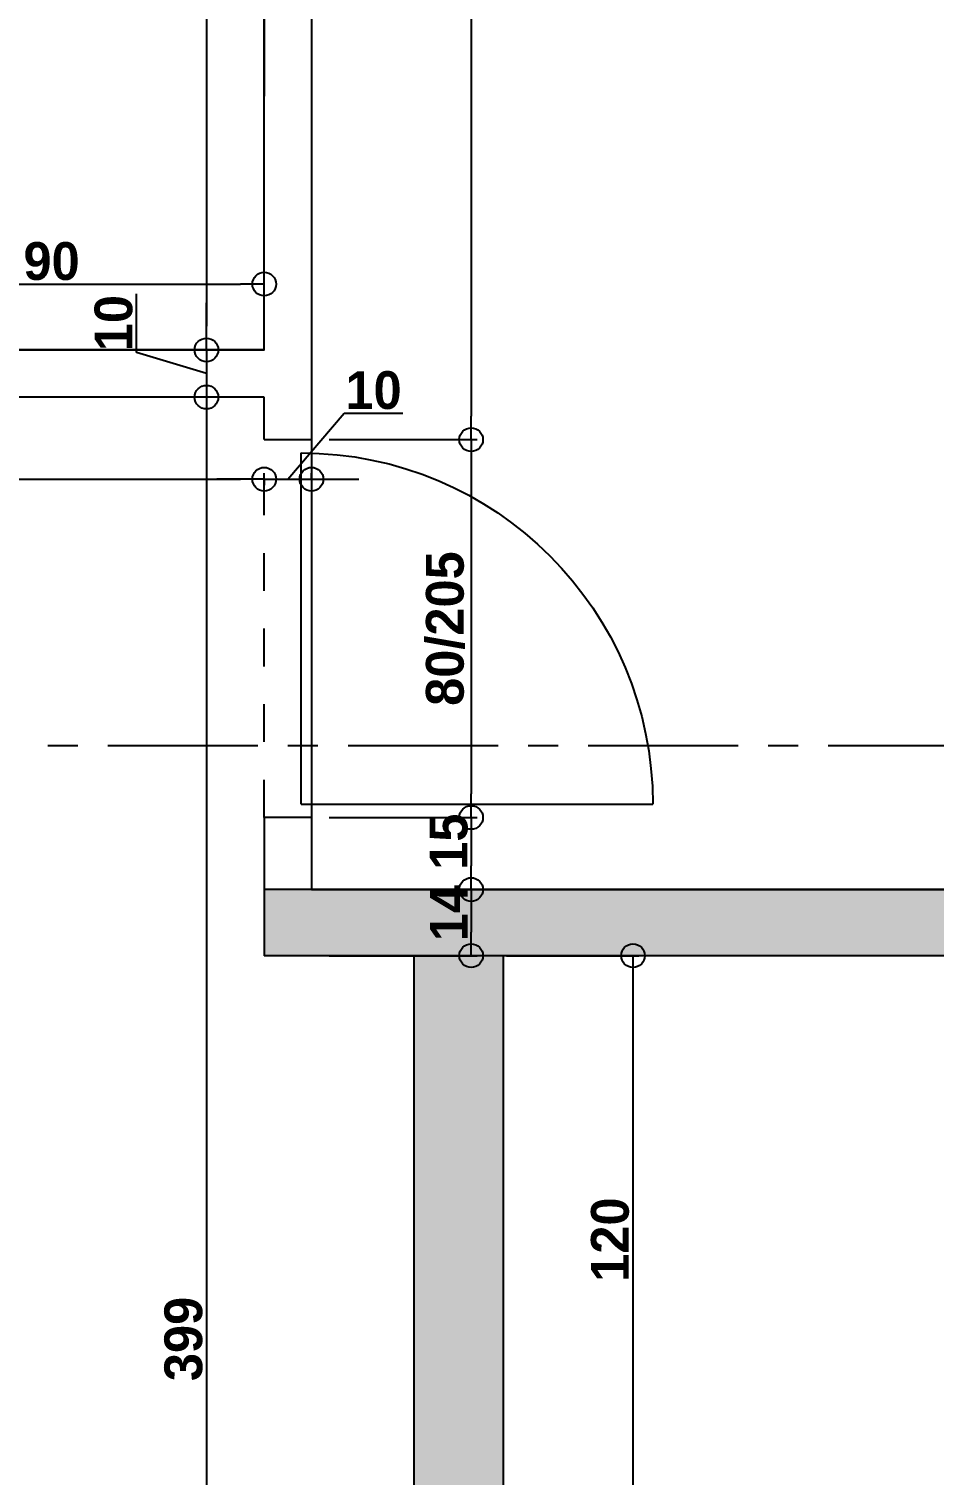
# Model space of a CAD drawing. Header units: millimetres. Extents: x -44462 to 306987, y -116160 to 12874.
# Drawn here: x -7769.9 to -7578.4, y -56274.6 to -55968.4 of the extents above; entities that cross this region are included whole.
import ezdxf

# ---------------------------------------------------------------- set-up
doc = ezdxf.new("R2010")
doc.units = ezdxf.units.MM
doc.header["$PDMODE"] = 35
doc.header["$PDSIZE"] = 10
doc.linetypes.add('AXES', pattern=[50.8, 31.75, -6.35, 6.35, -6.35])
doc.linetypes.add('TRAIT_4', pattern=[20, 10, -10])
for name, color, linetype in [('BLANC', 7, 'Continuous'), ('COTES', 1, 'Continuous'), ('COULEUR 8', 8, 'Continuous'), ('MAGENTA', 6, 'Continuous'), ('ROUGE', 1, 'Continuous')]:
    doc.layers.add(name, color=color, linetype=linetype)
doc.layers.add('SURFACE', color=5, linetype='Continuous', plot=False)
doc.styles.add('Century Gothic Gras', font='GOTHICB.TTF')
doc.dimstyles.new('1-50', dxfattribs={"dimtxt": 8, "dimasz": 5, "dimexe": 1.25, "dimexo": 0.625, "dimtad": 1, "dimdec": 0, "dimtxsty": 'Century Gothic Gras', "dimblk": 'ORIGIN', "dimcen": 5, "dimclrd": 8, "dimclre": 5, "dimclrt": 6, "dimadec": 0, "dimazin": 0, "dimtfac": 1, "dimtdec": 0, "dimtmove": 0, "dimatfit": 3, "dimfxl": 0, "dimarcsym": 0})

# ---------------------------------------------------------------- blocks, each defined once
blk = doc.blocks.new('A$C1BC9630A')
at = {"color": 2}
blk.add_line((-3.5, 3.5), (-3.5, 96.5), dxfattribs=at)
at = {"color": 1}
blk.add_line((-3.5, 3.5), (-96.5, 3.5), dxfattribs=at)
at = {"color": 2}
blk.add_arc((-3.5, 3.5), 93, 90, 180, dxfattribs=at)
blk = doc.blocks.new('_Origin')
at = {"color": 0, "linetype": 'Continuous', "lineweight": -2}
blk.add_line((0, 0), (-1, 0), dxfattribs=at)
blk.add_circle((0, 0), 0.5, dxfattribs=at)
blk = doc.blocks.new('*D247')
at = {"layer": 'COTES', "color": 5, "lineweight": -2}
for p, q in [((-8080.09, -56063.78), (-8080.09, -56062.53)), ((-7720.11, -56063.78), (-7720.11, -56062.53))]:
    blk.add_line(p, q, dxfattribs=at)
at = {"layer": 'COTES', "color": 8, "lineweight": -2}
blk.add_line((-8075.09, -56063.78), (-7725.11, -56063.78), dxfattribs=at)
at = {"layer": 'Defpoints', "color": 0}
for p in [(-8080.09, -56063.78), (-7720.11, -56063.78), (-7720.11, -56063.78)]:
    blk.add_point(p, dxfattribs=at)
at = {"layer": 'COTES', "color": 8, "lineweight": -2, "xscale": 5, "yscale": 5, "zscale": 5, "rotation": 180}
blk.add_blockref('_Origin', (-8080.09, -56063.78), dxfattribs=at)
at = {"layer": 'COTES', "color": 8, "lineweight": -2, "xscale": 5, "yscale": 5, "zscale": 5}
blk.add_blockref('_Origin', (-7720.11, -56063.78), dxfattribs=at)
at = {"layer": 'COTES', "color": 6, "insert": (-7900.1, -56058.95), "char_height": 8, "attachment_point": 5, "style": 'Century Gothic Gras'}
blk.add_mtext('360', dxfattribs=at)
blk = doc.blocks.new('*D248')
at = {"layer": 'COTES', "color": 8, "lineweight": -2}
for p, q in [((-7715.11, -56063.78), (-7703.22, -56049.79)), ((-7703.22, -56049.79), (-7690.76, -56049.79)), ((-7725.11, -56063.78), (-7730.11, -56063.78)), ((-7720.11, -56063.78), (-7710.11, -56063.78)), ((-7720.11, -56063.78), (-7710.11, -56063.78)), ((-7705.11, -56063.78), (-7700.11, -56063.78))]:
    blk.add_line(p, q, dxfattribs=at)
at = {"layer": 'COTES', "color": 5, "lineweight": -2}
for p, q in [((-7710.11, -56063.78), (-7710.11, -56062.53)), ((-7720.11, -56063.78), (-7720.11, -56065.03))]:
    blk.add_line(p, q, dxfattribs=at)
at = {"layer": 'Defpoints', "color": 0}
for p in [(-7720.11, -56063.78), (-7710.11, -56063.78), (-7710.11, -56063.78)]:
    blk.add_point(p, dxfattribs=at)
at = {"layer": 'COTES', "color": 8, "lineweight": -2, "xscale": 5, "yscale": 5, "zscale": 5}
blk.add_blockref('_Origin', (-7720.11, -56063.78), dxfattribs=at)
at = {"layer": 'COTES', "color": 8, "lineweight": -2, "xscale": 5, "yscale": 5, "zscale": 5, "rotation": 180}
blk.add_blockref('_Origin', (-7710.11, -56063.78), dxfattribs=at)
at = {"layer": 'COTES', "color": 6, "insert": (-7696.99, -56044.96), "char_height": 8, "attachment_point": 5, "style": 'Century Gothic Gras'}
blk.add_mtext('10', dxfattribs=at)
blk = doc.blocks.new('*D362')
at = {"layer": 'COTES', "color": 5, "lineweight": -2}
for p, q in [((-7732.34, -55795.19), (-7731.09, -55795.19)), ((-7732.34, -56036.4), (-7731.09, -56036.4))]:
    blk.add_line(p, q, dxfattribs=at)
at = {"layer": 'COTES', "color": 8, "lineweight": -2}
blk.add_line((-7732.34, -55800.19), (-7732.34, -56031.4), dxfattribs=at)
at = {"layer": 'Defpoints', "color": 0}
for p in [(-7732.81, -55795.19), (-7732.81, -56036.4), (-7732.34, -56036.4)]:
    blk.add_point(p, dxfattribs=at)
at = {"layer": 'COTES', "color": 8, "lineweight": -2, "xscale": 5, "yscale": 5, "zscale": 5}
for p, rotation in [((-7732.34, -55795.19), 90), ((-7732.34, -56036.4), 270)]:
    blk.add_blockref('_Origin', p, dxfattribs=dict(at, rotation=rotation))
at = {"layer": 'COTES', "color": 6, "insert": (-7737.07, -55915.8), "char_height": 8, "attachment_point": 5, "rotation": 90, "style": 'Century Gothic Gras'}
blk.add_mtext('241', dxfattribs=at)
blk = doc.blocks.new('*D363')
at = {"layer": 'COTES', "color": 8, "lineweight": -2}
for p, q in [((-7747.13, -56036.96), (-7747.13, -56024.5)), ((-7732.34, -56031.4), (-7732.34, -56026.4)), ((-7732.34, -56041.4), (-7747.13, -56036.96)), ((-7732.34, -56036.4), (-7732.34, -56046.4)), ((-7732.34, -56036.4), (-7732.34, -56046.4)), ((-7732.34, -56051.4), (-7732.34, -56056.4))]:
    blk.add_line(p, q, dxfattribs=at)
at = {"layer": 'COTES', "color": 5, "lineweight": -2}
for p, q in [((-7732.34, -56036.4), (-7731.09, -56036.4)), ((-7720.73, -56046.4), (-7733.59, -56046.4))]:
    blk.add_line(p, q, dxfattribs=at)
at = {"layer": 'Defpoints', "color": 0}
for p in [(-7732.81, -56036.4), (-7732.34, -56046.4), (-7720.11, -56046.4)]:
    blk.add_point(p, dxfattribs=at)
at = {"layer": 'COTES', "color": 8, "lineweight": -2, "xscale": 5, "yscale": 5, "zscale": 5}
for p, rotation in [((-7732.34, -56036.4), 270), ((-7732.34, -56046.4), 90)]:
    blk.add_blockref('_Origin', p, dxfattribs=dict(at, rotation=rotation))
at = {"layer": 'COTES', "color": 6, "insert": (-7751.96, -56030.73), "char_height": 8, "attachment_point": 5, "rotation": 90, "style": 'Century Gothic Gras'}
blk.add_mtext('10', dxfattribs=at)
blk = doc.blocks.new('*D364')
at = {"layer": 'COTES', "color": 5, "lineweight": -2}
for p, q in [((-7720.73, -56046.4), (-7733.59, -56046.4)), ((-7702.34, -56445.19), (-7733.59, -56445.19))]:
    blk.add_line(p, q, dxfattribs=at)
at = {"layer": 'COTES', "color": 8, "lineweight": -2}
blk.add_line((-7732.34, -56051.4), (-7732.34, -56440.19), dxfattribs=at)
at = {"layer": 'Defpoints', "color": 0}
for p in [(-7720.11, -56046.4), (-7732.34, -56445.19), (-7669.09, -56445.19)]:
    blk.add_point(p, dxfattribs=at)
at = {"layer": 'COTES', "color": 8, "lineweight": -2, "xscale": 5, "yscale": 5, "zscale": 5}
for p, rotation in [((-7732.34, -56046.4), 90), ((-7732.34, -56445.19), 270)]:
    blk.add_blockref('_Origin', p, dxfattribs=dict(at, rotation=rotation))
at = {"layer": 'COTES', "color": 6, "insert": (-7737.17, -56245.8), "char_height": 8, "attachment_point": 5, "rotation": 90, "style": 'Century Gothic Gras'}
blk.add_mtext('399', dxfattribs=at)
blk = doc.blocks.new('*D317')
at = {"layer": 'COULEUR 8', "color": 5, "lineweight": -2}
for p, q in [((-7810.09, -56035.77), (-7810.09, -56021.21)), ((-7720.11, -56035.77), (-7720.11, -56021.21))]:
    blk.add_line(p, q, dxfattribs=at)
at = {"layer": 'COULEUR 8', "color": 8, "lineweight": -2}
blk.add_line((-7805.09, -56022.46), (-7725.11, -56022.46), dxfattribs=at)
at = {"layer": 'Defpoints', "color": 0}
for p in [(-7720.11, -56022.46), (-7810.09, -56036.4), (-7720.11, -56036.4)]:
    blk.add_point(p, dxfattribs=at)
at = {"layer": 'COULEUR 8', "color": 8, "lineweight": -2, "xscale": 5, "yscale": 5, "zscale": 5, "rotation": 180}
blk.add_blockref('_Origin', (-7810.09, -56022.46), dxfattribs=at)
at = {"layer": 'COULEUR 8', "color": 8, "lineweight": -2, "xscale": 5, "yscale": 5, "zscale": 5}
blk.add_blockref('_Origin', (-7720.11, -56022.46), dxfattribs=at)
at = {"layer": 'COULEUR 8', "color": 6, "insert": (-7765.1, -56017.64), "char_height": 8, "attachment_point": 5, "style": 'Century Gothic Gras'}
blk.add_mtext('90', dxfattribs=at)
blk = doc.blocks.new('*D318')
at = {"layer": 'COULEUR 8', "color": 5, "lineweight": -2}
for p, q in [((-7706.34, -55795.19), (-7675.09, -55795.19)), ((-7706.34, -56055.4), (-7675.09, -56055.4))]:
    blk.add_line(p, q, dxfattribs=at)
at = {"layer": 'COULEUR 8', "color": 8, "lineweight": -2}
blk.add_line((-7676.34, -55800.19), (-7676.34, -56050.4), dxfattribs=at)
at = {"layer": 'Defpoints', "color": 0}
for p in [(-7710.11, -55795.19), (-7710.11, -56055.4), (-7676.34, -56055.4)]:
    blk.add_point(p, dxfattribs=at)
at = {"layer": 'COULEUR 8', "color": 8, "lineweight": -2, "xscale": 5, "yscale": 5, "zscale": 5}
for p, rotation in [((-7676.34, -55795.19), 90), ((-7676.34, -56055.4), 270)]:
    blk.add_blockref('_Origin', p, dxfattribs=dict(at, rotation=rotation))
at = {"layer": 'COULEUR 8', "color": 6, "insert": (-7681.16, -55925.3), "char_height": 8, "attachment_point": 5, "rotation": 90, "style": 'Century Gothic Gras'}
blk.add_mtext('260', dxfattribs=at)
blk = doc.blocks.new('*D319')
at = {"layer": 'COULEUR 8', "color": 5, "lineweight": -2}
for p, q in [((-7706.34, -56055.4), (-7675.09, -56055.4)), ((-7706.34, -56135.4), (-7675.09, -56135.4))]:
    blk.add_line(p, q, dxfattribs=at)
at = {"layer": 'COULEUR 8', "color": 8, "lineweight": -2}
blk.add_line((-7676.34, -56060.4), (-7676.34, -56130.4), dxfattribs=at)
at = {"layer": 'Defpoints', "color": 0}
for p in [(-7710.11, -56055.4), (-7710.11, -56135.4), (-7676.34, -56135.4)]:
    blk.add_point(p, dxfattribs=at)
at = {"layer": 'COULEUR 8', "color": 8, "lineweight": -2, "xscale": 5, "yscale": 5, "zscale": 5}
for p, rotation in [((-7676.34, -56055.4), 90), ((-7676.34, -56135.4), 270)]:
    blk.add_blockref('_Origin', p, dxfattribs=dict(at, rotation=rotation))
at = {"layer": 'COULEUR 8', "color": 6, "insert": (-7681.79, -56095.4), "char_height": 8, "attachment_point": 5, "rotation": 90, "style": 'Century Gothic Gras'}
blk.add_mtext('80/205', dxfattribs=at)
blk = doc.blocks.new('*D320')
at = {"layer": 'COULEUR 8', "color": 5, "lineweight": -2}
for p, q in [((-7706.34, -56135.4), (-7675.09, -56135.4)), ((-7706.34, -56150.65), (-7675.09, -56150.65))]:
    blk.add_line(p, q, dxfattribs=at)
at = {"layer": 'COULEUR 8', "color": 8, "lineweight": -2}
blk.add_line((-7676.34, -56140.4), (-7676.34, -56145.65), dxfattribs=at)
at = {"layer": 'Defpoints', "color": 0}
for p in [(-7710.11, -56135.4), (-7710.11, -56150.65), (-7676.34, -56150.65)]:
    blk.add_point(p, dxfattribs=at)
at = {"layer": 'COULEUR 8', "color": 8, "lineweight": -2, "xscale": 5, "yscale": 5, "zscale": 5}
for p, rotation in [((-7676.34, -56135.4), 90), ((-7676.34, -56150.65), 270)]:
    blk.add_blockref('_Origin', p, dxfattribs=dict(at, rotation=rotation))
at = {"layer": 'COULEUR 8', "color": 6, "insert": (-7681.06, -56140.52), "char_height": 8, "attachment_point": 5, "rotation": 90, "style": 'Century Gothic Gras'}
blk.add_mtext('15', dxfattribs=at)
blk = doc.blocks.new('*D321')
at = {"layer": 'COULEUR 8', "color": 5, "lineweight": -2}
for p, q in [((-7706.34, -56150.65), (-7675.09, -56150.65)), ((-7706.34, -56164.65), (-7675.09, -56164.65))]:
    blk.add_line(p, q, dxfattribs=at)
at = {"layer": 'COULEUR 8', "color": 8, "lineweight": -2}
blk.add_line((-7676.34, -56155.65), (-7676.34, -56159.65), dxfattribs=at)
at = {"layer": 'Defpoints', "color": 0}
for p in [(-7710.11, -56150.65), (-7710.11, -56164.65), (-7676.34, -56164.65)]:
    blk.add_point(p, dxfattribs=at)
at = {"layer": 'COULEUR 8', "color": 8, "lineweight": -2, "xscale": 5, "yscale": 5, "zscale": 5}
for p, rotation in [((-7676.34, -56150.65), 90), ((-7676.34, -56164.65), 270)]:
    blk.add_blockref('_Origin', p, dxfattribs=dict(at, rotation=rotation))
at = {"layer": 'COULEUR 8', "color": 6, "insert": (-7681.06, -56155.65), "char_height": 8, "attachment_point": 5, "rotation": 90, "style": 'Century Gothic Gras'}
blk.add_mtext('14', dxfattribs=at)
blk = doc.blocks.new('*D527')
at = {"layer": 'COTES', "color": 5, "lineweight": -2}
for p, q in [((-7668.87, -56164.65), (-7640.85, -56164.65)), ((-7668.87, -56284.87), (-7640.85, -56284.87))]:
    blk.add_line(p, q, dxfattribs=at)
at = {"layer": 'COTES', "color": 8, "lineweight": -2}
blk.add_line((-7642.1, -56169.65), (-7642.1, -56279.87), dxfattribs=at)
at = {"layer": 'Defpoints', "color": 0}
for p in [(-7669.49, -56164.65), (-7669.49, -56284.87), (-7642.1, -56284.87)]:
    blk.add_point(p, dxfattribs=at)
at = {"layer": 'COTES', "color": 8, "lineweight": -2, "xscale": 5, "yscale": 5, "zscale": 5}
for p, rotation in [((-7642.1, -56164.65), 90), ((-7642.1, -56284.87), 270)]:
    blk.add_blockref('_Origin', p, dxfattribs=dict(at, rotation=rotation))
at = {"layer": 'COTES', "color": 6, "insert": (-7646.93, -56224.76), "char_height": 8, "attachment_point": 5, "rotation": 90, "style": 'Century Gothic Gras'}
blk.add_mtext('120', dxfattribs=at)

msp = doc.modelspace()

# ---------------------------------------------------------------- hatches: boundary and pattern name
at = {"layer": 'COULEUR 8'}
h = msp.add_hatch(color=253, dxfattribs=at)
h.paths.add_polyline_path([(-7710.11, -56150.65), (-7720.11, -56150.65), (-7720.11, -56164.65), (-7585.37, -56164.65), (-7585.37, -56150.65)])
h.paths.add_polyline_path([(-7585.37, -56150.65), (-7585.37, -56164.65), (-7280.09, -56164.65), (-7280.09, -56150.65)])
h.paths.add_polyline_path([(-7688.49, -56284.87), (-7669.49, -56284.87), (-7669.49, -56164.65), (-7688.49, -56164.65)])
h.paths.add_polyline_path([(-7669.49, -56364.87), (-7688.49, -56364.87), (-7688.49, -56417.19), (-7669.49, -56417.19)])
h.paths.add_polyline_path([(-7669.49, -56417.19), (-7688.49, -56417.19), (-7688.49, -56445.19), (-7669.49, -56445.19)])
h.paths.add_polyline_path([(-7687.16, -56163.25), (-7687.16, -56148.04), (-7674.96, -56148.04), (-7674.96, -56163.25)], flags=9)
h.paths.add_polyline_path([(-7344.57, -56162.25), (-7344.57, -56147.04), (-7332.36, -56147.04), (-7332.36, -56162.25)], flags=9)
h.paths.add_polyline_path([(-7691.45, -56416.71), (-7675.75, -56416.71), (-7675.75, -56429.11), (-7691.45, -56429.11)], flags=9)

# ---------------------------------------------------------------- linework, layer by layer
at = {"layer": 'BLANC'}
for p, q in [((-7720.11, -55795.19), (-7720.11, -55982.65)), ((-7710.11, -55795.19), (-7710.11, -56055.4)), ((-7720.11, -56036.4), (-7720.11, -55982.65)), ((-7720.11, -56036.4), (-7810.09, -56036.4)), ((-7720.11, -56046.4), (-7810.09, -56046.4)), ((-7720.11, -56055.4), (-7720.11, -56046.4)), ((-7720.11, -56055.4), (-7710.11, -56055.4)), ((-7710.11, -56135.4), (-7720.11, -56135.4)), ((-7720.11, -56135.4), (-7720.11, -56164.65)), ((-7710.11, -56135.4), (-7710.11, -56150.65)), ((-7280.09, -56150.65), (-7710.11, -56150.65)), ((-7280.09, -56164.65), (-7720.11, -56164.65)), ((-7688.49, -56164.65), (-7688.49, -56284.87)), ((-7669.49, -56284.87), (-7669.49, -56164.65))]:
    msp.add_line(p, q, dxfattribs=at)
at = {"layer": 'COULEUR 8', "linetype": 'TRAIT_4', "ltscale": 0.8}
for p, q in [((-7720.11, -56135.4), (-7720.11, -56055.4)), ((-7710.11, -56055.4), (-7710.11, -56135.4))]:
    msp.add_line(p, q, dxfattribs=at)
at = {"layer": 'MAGENTA', "linetype": 'AXES'}
msp.add_line((-7264.24, -56120.19), (-8315.95, -56120.19), dxfattribs=at)
at = {"layer": 'ROUGE'}
msp.add_line((-7710.11, -56150.65), (-7720.11, -56150.65), dxfattribs=at)
at = {"layer": 'SURFACE'}
for points in [[(-7720.11, -55795.19), (-7920.38, -55795.19), (-7920.38, -56036.4), (-7720.11, -56036.4)], [(-7280.09, -55795.19), (-7710.11, -55795.19), (-7710.11, -56150.65), (-7280.09, -56150.65)]]:
    msp.add_lwpolyline(points, close=True, dxfattribs=at)

# ---------------------------------------------------------------- block references
at = {"xscale": -0.8000000000010914, "yscale": 0.8000000000029104}
msp.add_blockref('A$C1BC9630A', (-7715.11, -56135.4), dxfattribs=at)

# ---------------------------------------------------------------- dimensions: what is measured, and where the dimension line sits
at = {"layer": 'COTES'}
for base, p1, p2, picture, middle in [((-7732.34, -56036.4), (-7732.81, -55795.19), (-7732.81, -56036.4), '*D362', (-7737.07, -55915.8)), ((-7642.1, -56284.87), (-7669.49, -56164.65), (-7669.49, -56284.87), '*D527', (-7646.93, -56224.76))]:
    dim = msp.add_linear_dim(base=base, p1=p1, p2=p2, angle=90, dimstyle='1-50', dxfattribs=at)
    dim.commit()
    dim.dimension.update_dxf_attribs({"geometry": picture, "text_midpoint": middle})
for base, p1, p2, picture, middle in [((-7732.34, -56046.4), (-7732.81, -56036.4), (-7720.11, -56046.4), '*D363', (-7751.96, -56036.34)), ((-7732.34, -56445.19), (-7720.11, -56046.4), (-7669.09, -56445.19), '*D364', (-7737.17, -56245.8))]:
    dim = msp.add_linear_dim(base=base, p1=p1, p2=p2, angle=90, dimstyle='1-50', override={"dimtmove": 1}, dxfattribs=at)
    dim.commit()
    dim.dimension.update_dxf_attribs({"geometry": picture, "text_midpoint": middle})
dim = msp.add_linear_dim(base=(-7710.11, -56063.78), p1=(-7720.11, -56063.78), p2=(-7710.11, -56063.78), dimstyle='1-50', override={"dimtmove": 1}, dxfattribs=at)
dim.commit()
dim.dimension.update_dxf_attribs({"geometry": '*D248', "text_midpoint": (-7702.6, -56049.79), "dimtype": 160})
dim = msp.add_linear_dim(base=(-7720.11, -56063.78), p1=(-8080.09, -56063.78), p2=(-7720.11, -56063.78), dimstyle='1-50', override={"dimtmove": 1}, dxfattribs=at)
dim.commit()
dim.dimension.update_dxf_attribs({"geometry": '*D247', "text_midpoint": (-7900.1, -56058.95)})
at = {"layer": 'COULEUR 8'}
dim = msp.add_linear_dim(base=(-7676.34, -56055.4), p1=(-7710.11, -55795.19), p2=(-7710.11, -56055.4), angle=90, dimstyle='1-50', dxfattribs=at)
dim.commit()
dim.dimension.update_dxf_attribs({"geometry": '*D318', "text_midpoint": (-7681.16, -55925.3)})
dim = msp.add_linear_dim(base=(-7720.11, -56022.46), p1=(-7810.09, -56036.4), p2=(-7720.11, -56036.4), dimstyle='1-50', override={"dimtmove": 1}, dxfattribs=at)
dim.commit()
dim.dimension.update_dxf_attribs({"geometry": '*D317', "text_midpoint": (-7765.1, -56017.64)})
dim = msp.add_linear_dim(base=(-7676.34, -56135.4), p1=(-7710.11, -56055.4), p2=(-7710.11, -56135.4), angle=90, text='<>/205', dimstyle='1-50', override={"dimtmove": 1}, dxfattribs=at)
dim.commit()
dim.dimension.update_dxf_attribs({"geometry": '*D319', "text_midpoint": (-7681.79, -56095.4)})
for base, p1, p2, picture, middle in [((-7676.34, -56150.65), (-7710.11, -56135.4), (-7710.11, -56150.65), '*D320', (-7676.34, -56140.52)), ((-7676.34, -56164.65), (-7710.11, -56150.65), (-7710.11, -56164.65), '*D321', (-7676.34, -56155.65))]:
    dim = msp.add_linear_dim(base=base, p1=p1, p2=p2, angle=90, dimstyle='1-50', override={"dimtmove": 1}, dxfattribs=at)
    dim.commit()
    dim.dimension.update_dxf_attribs({"geometry": picture, "text_midpoint": middle, "dimtype": 160})

doc.saveas('drawing.dxf')
